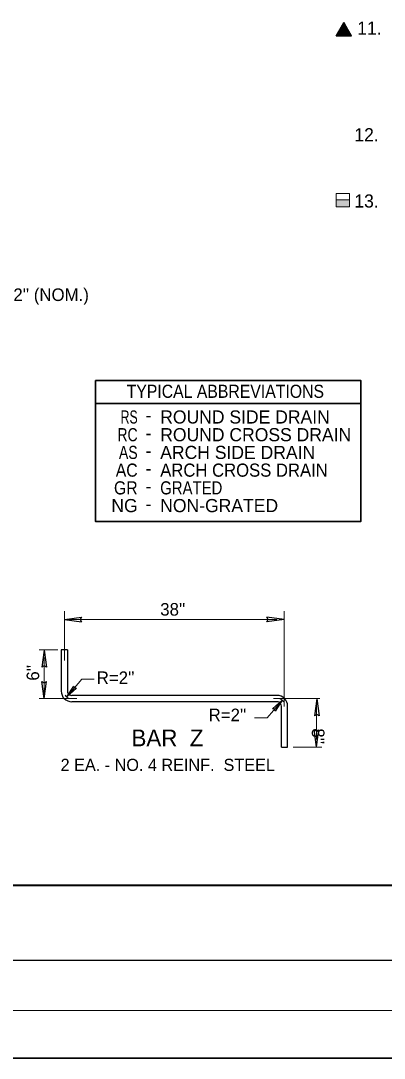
# Model space of a CAD drawing. Extents: x -1677 to -38, y -361 to 186.
# Drawn here: x -1436.7 to -1400.4, y -360.6 to -257.1 of the extents above; entities that cross this region are included whole.
import ezdxf
from ezdxf.enums import TextEntityAlignment as Align

# ---------------------------------------------------------------- set-up
doc = ezdxf.new("R2010")
doc.units = 0
doc.header["$LTSCALE"] = 0.5
doc.layers.add('1', color=7, linetype='Continuous', lineweight=25)
doc.layers.add('15', color=7, linetype='Continuous', lineweight=13)

msp = doc.modelspace()

# ---------------------------------------------------------------- hatches: boundary and pattern name
at = {"layer": '1'}
msp.add_hatch(color=256, dxfattribs=at).paths.add_polyline_path([(-1405.2487, -275.6488), (-1403.9068, -275.6488), (-1403.9068, -274.9674), (-1405.2487, -274.9674)])

# ---------------------------------------------------------------- linework, layer by layer
for p, q in [((-1404.7128, -257.6972), (-1404.2337, -257.6972)), ((-1404.6914, -257.6597), (-1404.2541, -257.6597)), ((-1404.6702, -257.6226), (-1404.2758, -257.6226)), ((-1404.6487, -257.5858), (-1404.297, -257.5858)), ((-1404.6273, -257.5482), (-1404.3177, -257.5482)), ((-1404.6064, -257.5107), (-1404.3389, -257.5107)), ((-1404.5849, -257.4742), (-1404.3602, -257.4742)), ((-1404.5632, -257.4368), (-1404.3812, -257.4368)), ((-1404.542, -257.3992), (-1404.4027, -257.3992)), ((-1404.5203, -257.3624), (-1404.4235, -257.3624)), ((-1404.4987, -257.3251), (-1404.4445, -257.3251)), ((-1404.4772, -257.2876), (-1404.4657, -257.2876)), ((-1405.2258, -258.5901), (-1403.7262, -258.5901)), ((-1405.2045, -258.553), (-1403.747, -258.553)), ((-1405.1833, -258.5159), (-1403.7682, -258.5159)), ((-1405.1616, -258.4784), (-1403.7891, -258.4784)), ((-1405.1402, -258.4412), (-1403.8107, -258.4412)), ((-1405.1187, -258.4037), (-1403.8316, -258.4037)), ((-1405.0978, -258.367), (-1403.8528, -258.367)), ((-1405.0766, -258.3299), (-1403.8739, -258.3299)), ((-1405.0549, -258.2926), (-1403.8952, -258.2926)), ((-1405.0337, -258.2551), (-1403.9162, -258.2551)), ((-1405.0122, -258.2183), (-1403.9372, -258.2183)), ((-1404.9903, -258.1812), (-1403.9585, -258.1812)), ((-1404.9691, -258.1437), (-1403.9802, -258.1437)), ((-1404.9482, -258.1062), (-1404.0003, -258.1062)), ((-1404.9266, -258.0697), (-1404.0216, -258.0697)), ((-1404.9049, -258.0322), (-1404.0432, -258.0322)), ((-1404.8837, -257.9947), (-1404.0645, -257.9947)), ((-1404.8624, -257.9574), (-1404.0853, -257.9574)), ((-1404.8412, -257.9205), (-1404.1064, -257.9205)), ((-1404.8197, -257.883), (-1404.1274, -257.883)), ((-1404.7983, -257.8463), (-1404.1489, -257.8463)), ((-1404.7766, -257.8088), (-1404.1699, -257.8088)), ((-1404.756, -257.7717), (-1404.191, -257.7717)), ((-1404.7341, -257.7347), (-1404.212, -257.7347)), ((-1432.3665, -316.8379), (-1430.6636, -316.6039)), ((-1410.4482, -316.8175), (-1412.1511, -316.5835)), ((-1432.3665, -316.8379), (-1430.6636, -317.0718)), ((-1410.4482, -316.8175), (-1412.1511, -317.0514)), ((-1434.398, -319.89), (-1434.6319, -321.5929)), ((-1434.398, -319.89), (-1434.164, -321.5929)), ((-1432.7072, -319.8592), (-1432.7072, -323.971)), ((-1432.0838, -319.8592), (-1432.7072, -319.8592)), ((-1432.0838, -319.8592), (-1432.0838, -323.9712)), ((-1434.4226, -324.7067), (-1434.6565, -323.0037)), ((-1434.4226, -324.7067), (-1434.1886, -323.0037)), ((-1432.1494, -324.5464), (-1431.4517, -323.4622)), ((-1432.1494, -324.5464), (-1431.1852, -323.6906)), ((-1411.1486, -324.406), (-1431.6455, -324.406)), ((-1410.6426, -324.8889), (-1411.6067, -325.7448)), ((-1410.6426, -324.8889), (-1411.3402, -325.9731)), ((-1407.1648, -324.7287), (-1407.3988, -326.4317)), ((-1407.1648, -324.7287), (-1406.9309, -326.4317)), ((-1411.1486, -325.0293), (-1431.6418, -325.0293)), ((-1410.7082, -329.5763), (-1410.7082, -325.4642)), ((-1410.0848, -329.5763), (-1410.0848, -325.4643)), ((-1407.1894, -329.5454), (-1407.4234, -327.8425)), ((-1407.1894, -329.5454), (-1406.9555, -327.8425)), ((-1410.7082, -329.5763), (-1410.0848, -329.5763)), ((-1657.651, -350.8203), (-1312.6768, -350.8203))]:
    msp.add_line(p, q, dxfattribs=at)
at = {"layer": '1', "lineweight": 35}
msp.add_line((-1429.3595, -295.2891), (-1402.8345, -295.2891), dxfattribs=at)
at = {"layer": '1', "lineweight": 13}
for p, q in [((-1432.3672, -320.9064), (-1432.3672, -316.0127)), ((-1410.4272, -325.5146), (-1410.4272, -316.0127)), ((-1432.2623, -316.8171), (-1411.1694, -316.8171)), ((-1434.9013, -319.8629), (-1433.0451, -319.8629)), ((-1434.3972, -324.1431), (-1434.3972, -320.6308)), ((-1434.8904, -324.7202), (-1431.1426, -324.7202)), ((-1406.8826, -324.7152), (-1411.5098, -324.7152)), ((-1407.1902, -325.2922), (-1407.1902, -328.8046)), ((-1406.6861, -329.5725), (-1409.5226, -329.5725)), ((-1672.6502, -355.8203), (-1312.6768, -355.8203))]:
    msp.add_line(p, q, dxfattribs=at)
at = {"layer": '1', "lineweight": 40}
msp.add_line((-1642.6527, -343.3212), (-1317.6768, -343.3212), dxfattribs=at)
at = {"layer": '1', "lineweight": 35}
for points in [[(-1307.6739, -90.4184), (-1677.4181, -90.4184), (-1677.4181, -360.5953), (-1307.6739, -360.5953)], [(-1429.2944, -292.994), (-1402.7694, -292.994), (-1402.7694, -307.0367), (-1429.2944, -307.0367)]]:
    msp.add_lwpolyline(points, close=True, dxfattribs=at)
at = {"layer": '1'}
for points in [[(-1404.4752, -257.2632), (-1405.2435, -258.603), (-1403.7072, -258.603)], [(-1405.2277, -258.5934), (-1404.4716, -257.277), (-1403.7262, -258.5901)], [(-1404.4752, -257.442), (-1405.1002, -258.5137), (-1403.8497, -258.5137)], [(-1404.4752, -257.6205), (-1404.9398, -258.4242), (-1404.011, -258.4242)], [(-1404.4752, -257.7988), (-1404.7785, -258.3347), (-1404.1714, -258.3347)], [(-1404.4752, -257.9776), (-1404.6357, -258.2455), (-1404.3148, -258.2455)], [(-1404.4752, -258.067), (-1404.5466, -258.192), (-1404.4037, -258.2099)]]:
    msp.add_lwpolyline(points, close=True, dxfattribs=at)
at = {"layer": '1', "lineweight": 13}
for points in [[(-1405.2487, -275.6488), (-1403.9068, -275.6488), (-1403.9068, -274.3445), (-1405.2487, -274.3445)], [(-1405.2487, -275.6488), (-1403.9068, -275.6488), (-1403.9068, -274.9674), (-1405.2487, -274.9674)]]:
    msp.add_lwpolyline(points, close=True, dxfattribs=at)
at = {"layer": '1'}
for points in [[(-1430.6636, -316.6039), (-1430.7952, -316.8404), (-1430.6636, -317.0718)], [(-1412.1511, -317.0514), (-1412.0194, -316.815), (-1412.1511, -316.5835)], [(-1434.164, -321.5929), (-1434.4005, -321.4613), (-1434.6319, -321.5929)], [(-1434.6565, -323.0037), (-1434.4201, -323.1354), (-1434.1886, -323.0037)], [(-1431.4517, -323.4622), (-1431.3813, -323.6527), (-1431.1852, -323.6906)], [(-1411.3402, -325.9731), (-1411.4107, -325.7827), (-1411.6067, -325.7448)], [(-1406.9309, -326.4317), (-1407.1673, -326.3), (-1407.3988, -326.4317)], [(-1407.4234, -327.8425), (-1407.1869, -327.9742), (-1406.9555, -327.8425)]]:
    msp.add_lwpolyline(points, dxfattribs=at)
at = {"layer": '1', "lineweight": 13}
for points in [[(-1431.9153, -324.2614), (-1430.658, -322.7937), (-1429.4009, -322.7937)], [(-1410.8767, -325.1739), (-1412.134, -326.6417), (-1413.3911, -326.6417)]]:
    msp.add_lwpolyline(points, dxfattribs=at)
at = {"layer": '1'}
for centre, radius, start, end in [((-1431.6461, -323.9683), 1.0611, 180.14605, 270.23653), ((-1431.6461, -323.9683), 0.4377, 180.14605, 216.19213), ((-1431.6461, -323.9683), 0.4377, 239.61746, 270.23652), ((-1411.1459, -325.467), 1.0611, 0.14605, 90.23653), ((-1411.1459, -325.467), 0.4377, 59.61746, 90.23653), ((-1411.1459, -325.467), 0.4377, 0.14605, 36.19213)]:
    msp.add_arc(centre, radius, start, end, dxfattribs=at)
at = {"layer": '1', "lineweight": 13}
for centre, start, end in [((-1431.6461, -323.9683), 212.56024, 249.02003), ((-1411.1459, -325.467), 32.56024, 69.02003)]:
    msp.add_arc(centre, 0.7832, start, end, dxfattribs=at)

# ---------------------------------------------------------------- texts
at = {"layer": '1'}
for s, height, p in [('11.', 1.31, (-1403.1412, -258.4892)), ("2'' (NOM.)", 1.256, (-1437.4851, -285.0557)), ('ROUND SIDE DRAIN', 1.31, (-1422.8147, -297.2788)), ('-', 1.31, (-1424.2879, -297.105)), ('ROUND CROSS DRAIN', 1.31, (-1422.8147, -299.0467)), ('-', 1.31, (-1424.2879, -298.8729)), ('-', 1.31, (-1424.2879, -300.6408)), ('ARCH SIDE DRAIN', 1.31, (-1422.8147, -300.8146)), ('-', 1.31, (-1424.2879, -302.4087)), ('-', 1.31, (-1424.2879, -304.1767)), ('NON-GRATED', 1.31, (-1422.8147, -306.1183)), ('-', 1.31, (-1424.2879, -305.9446)), ("38''", 1.256, (-1422.8123, -316.4418)), ("R=2''", 1.256, (-1429.1569, -323.2664)), ("R=2''", 1.256, (-1417.9802, -326.9727)), ('BAR  Z', 1.667, (-1425.684, -329.4764)), ('2 EA. - NO. 4 REINF.  STEEL', 1.21, (-1432.7627, -331.9333))]:
    msp.add_text(s, height=height, dxfattribs=at).set_placement(p)
for s, width, p in [('TYPICAL ABBREVIATIONS', 0.9, (-1426.1695, -294.717)), ('ARCH CROSS DRAIN', 0.95, (-1422.8147, -302.5825)), ('GRATED', 0.85, (-1422.8147, -304.3504))]:
    msp.add_text(s, height=1.31, dxfattribs=dict(at, width=width)).set_placement(p)
for s, width, p in [('RS', 0.7, (-1425.0678, -297.2788)), ('RC', 0.8, (-1425.0678, -299.0468)), ('AS', 0.8, (-1425.0678, -300.8148)), ('AC', 0.9, (-1425.0678, -302.5828)), ('GR', 0.9, (-1425.0678, -304.3508))]:
    msp.add_text(s, height=1.31, dxfattribs=dict(at, width=width)).set_placement(p, align=Align.RIGHT)
msp.add_text('NG', height=1.31, dxfattribs=at).set_placement((-1425.0678, -306.1188), align=Align.RIGHT)
for s, rotation, p in [("6''", 90, (-1434.9055, -322.9325)), ("8''", 270, (-1407.6661, -327.6833))]:
    msp.add_text(s, height=1.256, rotation=rotation, dxfattribs=at).set_placement(p)
at = {"layer": '15'}
for s, p in [('12.', (-1403.4253, -269.1253)), ('13.', (-1403.4253, -275.7353))]:
    msp.add_text(s, height=1.31, dxfattribs=at).set_placement(p)

doc.saveas('drawing.dxf')
